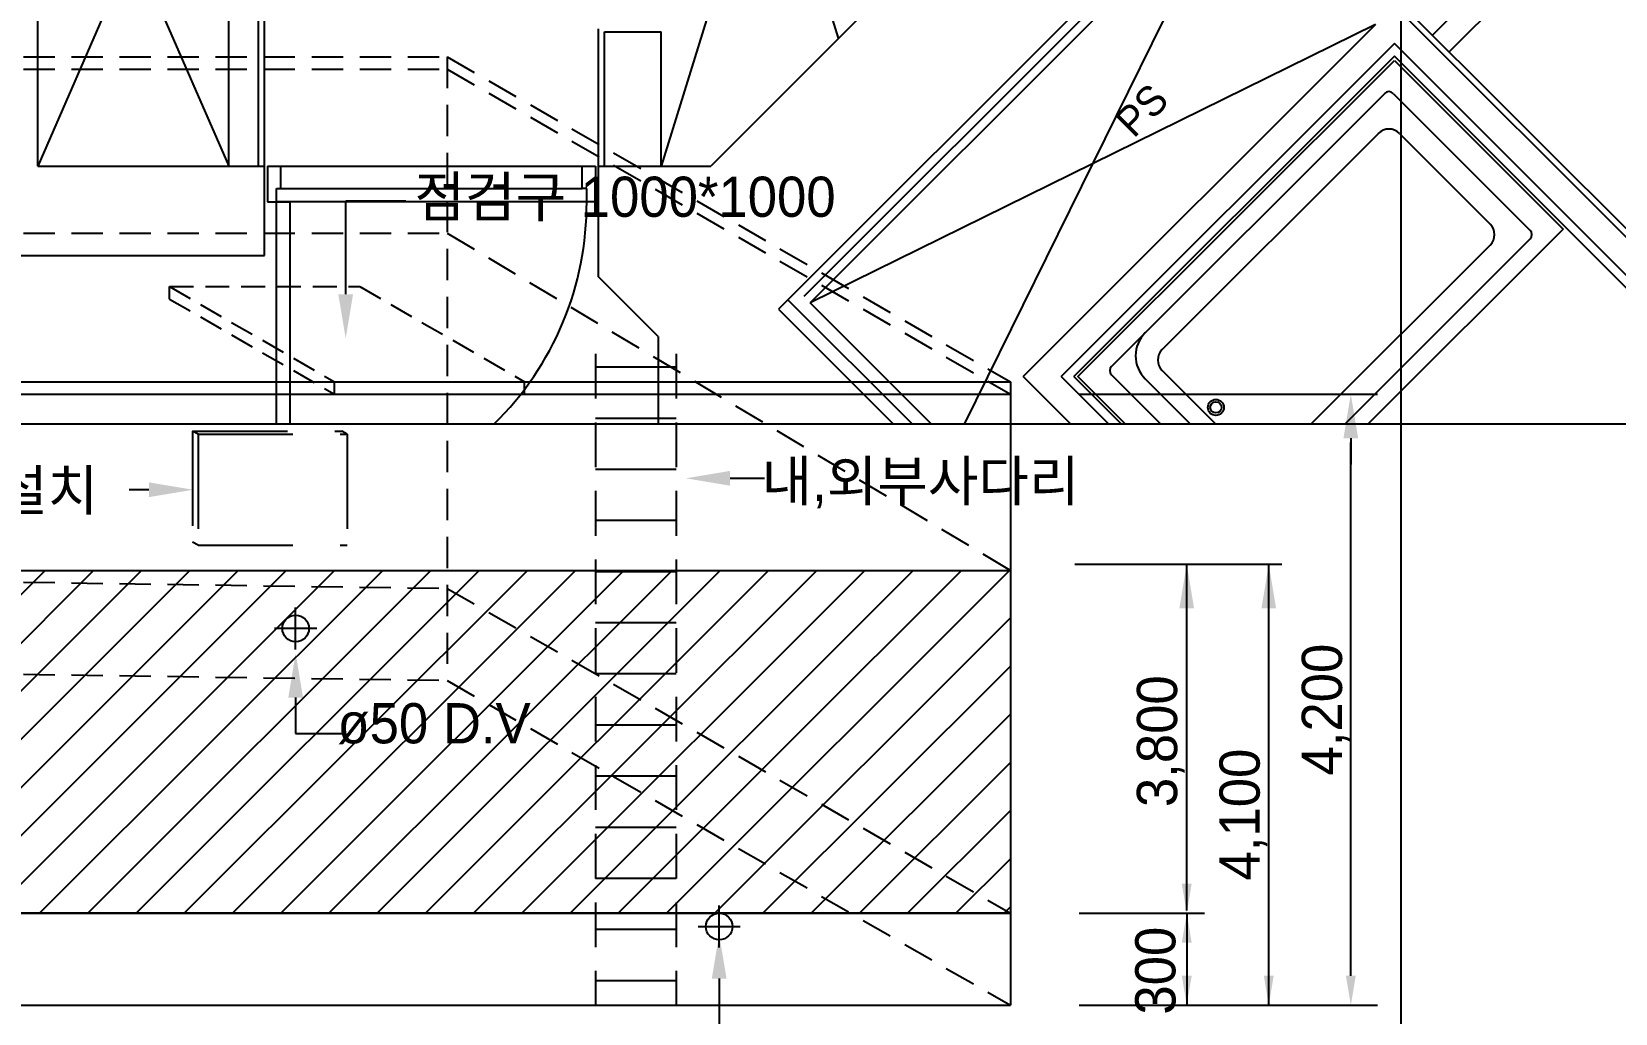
# Model space of a CAD drawing. Header units: millimetres. Extents: x 968909 to 1007504, y 395965 to 423289.
# Drawn here: x 993026 to 998335, y 401967 to 405260 of the extents above; entities that cross this region are included whole.
import ezdxf
from ezdxf.enums import TextEntityAlignment as Align

# ---------------------------------------------------------------- set-up
doc = ezdxf.new("R2010")
doc.units = ezdxf.units.MM
doc.header["$LTSCALE"] = 100
for name, pattern in [('DH-HID2', [1.2, 0.8, -0.4]), ('HID', [2.3, 1.5, -0.8]), ('HIDDEN2', [4.7625, 3.175, -1.5875])]:
    doc.linetypes.add(name, pattern=pattern)
for name, color, linetype in [('1', 1, 'Continuous'), ('l4', 4, 'Continuous'), ('TEX', 3, 'Continuous')]:
    doc.layers.add(name, color=color, linetype=linetype)
doc.styles.add('돋움', font='Dotum.ttf')
doc.styles.add('돋음', font='Dotum.ttf')

msp = doc.modelspace()

# ---------------------------------------------------------------- hatches: boundary and pattern name
at = {"linetype": 'HID'}
h = msp.add_hatch(dxfattribs=at)
h.set_pattern_fill('ANSI31', color=4, scale=54, angle=135, style=0)
h.set_pattern_definition([(180, (833646.09, -201083.93), (-4e-14, -171.45), [])])
h.paths.add_polyline_path([(994916.1, 404178.8), (995186.1, 404178.8), (995186.1, 401993.6), (994916.1, 401993.6)])
at = {"layer": '1'}
h = msp.add_hatch(dxfattribs=at)
h.set_pattern_fill('ANSI31', color=256, scale=36, style=0)
h.set_pattern_definition([(45, (-1576.12, 81893.24), (-80.822305, 80.822305), [])])
h.paths.add_polyline_path([(992091.7, 403867.3), (992810.7, 403452.2), (996306.6, 403452.2), (996306.6, 402302.2), (992810.7, 402302.2), (992091.7, 402717.3)])

# ---------------------------------------------------------------- linework, layer by layer
at = {"linetype": 'HID', "ltscale": 0.7}
for p, q in [((991549.4, 405175.4, 54985.4), (994418.7, 405175.4, 54985.4)), ((994418.7, 405175.4, 54985.4), (994418.7, 403083.5, 54985.4)), ((994418.7, 405175.4, 54985.4), (996306.6, 404085.4, 54985.4)), ((991549.4, 405133.8, 54985.4), (994418.7, 405133.8, 54985.4)), ((994418.7, 405133.8, 54985.4), (996306.6, 404043.8, 54985.4)), ((991549.4, 404583.7, 54985.4), (994418.7, 404583.7, 54985.4)), ((994418.7, 404583.7, 54985.4), (996306.6, 403452.2, 54985.4)), ((991549.4, 403433.8, 54985.4), (994418.7, 403392.2, 54985.4)), ((994418.7, 403392.2, 54985.4), (996306.6, 402302.2, 54985.4)), ((991549.4, 403125.1, 54985.4), (994418.7, 403083.5, 54985.4)), ((994418.7, 403083.5, 54985.4), (996306.6, 401993.6, 54985.4))]:
    msp.add_line(p, q, dxfattribs=at)
at = {"color": 7}
for p, q in [((994078.4, 404378.8, 54985.4), (994078.4, 404691.9, 54985.4)), ((994078.4, 404691.9, 54985.4), (994280.4, 404691.9, 54985.4)), ((992810.7, 404085.4, 54985.4), (996306.6, 404085.4, 54985.4)), ((996306.6, 404085.4, 54985.4), (996306.6, 401993.6, 54985.4)), ((992810.7, 404043.8, 54985.4), (996306.6, 404043.8, 54985.4)), ((996537.6, 404043.8, 54985.4), (997536.9, 404043.8, 54985.4)), ((997447.9, 403895.5, 54985.4), (997447.9, 403807.3, 54985.4)), ((997447.9, 402092.4, 54985.4), (997447.9, 403881.4, 54985.4)), ((995366.9, 403761.3, 54985.4), (995482.7, 403761.3, 54985.4)), ((993418.9, 403722.9, 54985.4), (993352.6, 403722.9, 54985.4)), ((996897.9, 402311.8, 54985.4), (996897.9, 403473, 54985.4)), ((997172.9, 401993.6, 54985.4), (997172.9, 403473, 54985.4)), ((993910.7, 403025.7, 54985.4), (993910.7, 402905.8, 54985.4)), ((993910.7, 402905.8, 54985.4), (994065.7, 402905.8, 54985.4)), ((996537.6, 402302.2, 54985.4), (996957.2, 402302.2, 54985.4)), ((992810.7, 401993.6, 54985.4), (996306.6, 401993.6, 54985.4)), ((996537.6, 401993.6, 54985.4), (997536.9, 401993.6, 54985.4))]:
    msp.add_line(p, q, dxfattribs=at)
at = {"color": 7, "linetype": 'DH-HID2'}
for p, q in [((993488.2, 404362.7, 54985.4), (993488.2, 404404.3, 54985.4)), ((993488.2, 404404.3, 54985.4), (994125.9, 404404.3, 54985.4)), ((993488.2, 404404.3, 54985.4), (994040.5, 404085.4, 54985.4)), ((994125.9, 404404.3, 54985.4), (994678.2, 404085.4, 54985.4)), ((993488.2, 404362.7, 54985.4), (994040.5, 404043.8, 54985.4)), ((994040.5, 404043.8, 54985.4), (994040.5, 404085.4, 54985.4)), ((994040.5, 404085.4, 54985.4), (994678.2, 404085.4, 54985.4)), ((994678.2, 404043.8, 54985.4), (994678.2, 404085.4, 54985.4))]:
    msp.add_line(p, q, dxfattribs=at)
at = {"color": 4, "linetype": 'HID'}
for p, q in [((994916.1, 404178.8, 54985.4), (994916.1, 401993.6, 54985.4)), ((995186.1, 404178.8, 54985.4), (995186.1, 401993.6, 54985.4))]:
    msp.add_line(p, q, dxfattribs=at)
at = {"color": 4, "linetype": 'HIDDEN2'}
for p, q in [((993565.4, 403919.2, 54985.4), (994065, 403919.2, 54985.4)), ((993565.4, 403919.2, 54985.4), (993565.4, 403547.4, 54985.4)), ((993583.4, 403908.8, 54985.4), (993565.4, 403919.2, 54985.4)), ((993583.4, 403908.8, 54985.4), (994082.9, 403908.8, 54985.4)), ((993583.4, 403908.8, 54985.4), (993583.4, 403537, 54985.4)), ((994082.9, 403908.8, 54985.4), (994065, 403919.2, 54985.4)), ((994082.9, 403908.8, 54985.4), (994082.9, 403537, 54985.4)), ((993583.4, 403537, 54985.4), (993565.4, 403547.4, 54985.4)), ((993583.4, 403537, 54985.4), (994082.9, 403537, 54985.4))]:
    msp.add_line(p, q, dxfattribs=at)
at = {"linetype": 'Continuous'}
for p, q in [((992810.7, 403452.2, 54985.4), (996306.6, 403452.2, 54985.4)), ((992810.7, 402302.2, 54985.4), (996306.6, 402302.2, 54985.4))]:
    msp.add_line(p, q, dxfattribs=at)
for p, q in [((996522.6, 403473, 54985.4), (997217.2, 403473, 54985.4)), ((996897.9, 402302.2, 54985.4), (996897.9, 401993.6, 54985.4)), ((995330.5, 402083.4, 54985.4), (995330.5, 401825.1, 54985.4))]:
    msp.add_line(p, q)
at = {"color": 4, "linetype": 'Continuous'}
for p, q in [((993910.7, 403187, 54985.4), (993910.7, 403328.1, 54985.4)), ((993981.2, 403257.6, 54985.4), (993840.1, 403257.6, 54985.4)), ((995330.5, 402187, 54985.4), (995330.5, 402328.2, 54985.4)), ((995259.9, 402257.6, 54985.4), (995401.1, 402257.6, 54985.4))]:
    msp.add_line(p, q, dxfattribs=at)
at = {"elevation": 54985.4}
msp.add_lwpolyline([(982029.1, 405545.1), (997615.4, 405545.1), (997615.4, 395965.3), (982029.1, 395965.3)], close=True, dxfattribs=at)
msp.add_lwpolyline([(992091.7, 403867.3), (992810.7, 403452.2), (996306.6, 403452.2), (996306.6, 402302.2), (992810.7, 402302.2), (992091.7, 402717.3), (992091.7, 403867.3)], dxfattribs=at)
at = {"color": 4, "linetype": 'Continuous'}
for centre in [(993910.7, 403257.6, 54985.4), (995330.5, 402257.6, 54985.4)]:
    msp.add_circle(centre, 44.6, dxfattribs=at)
at = {"color": 7, "linetype": 'DH-HID2'}
msp.add_solid([(994103.1, 404378.8, 54985.4), (994053.7, 404378.8, 54985.4), (994078.4, 404230.5, 54985.4)], dxfattribs=at)
at = {"color": 7}
for points in [[(997423.2, 403895.5, 54985.4), (997472.6, 403895.5, 54985.4), (997447.9, 404043.8, 54985.4)], [(993418.9, 403747.6, 54985.4), (993418.9, 403698.2, 54985.4), (993567.2, 403722.9, 54985.4)], [(995366.9, 403736.6, 54985.4), (995366.9, 403786.1, 54985.4), (995218.6, 403761.3, 54985.4)], [(993886, 403025.7, 54985.4), (993935.4, 403025.7, 54985.4), (993910.7, 403174, 54985.4)], [(996881.4, 402401.1, 54985.4), (996914.4, 402401.1, 54985.4), (996897.9, 402302.2, 54985.4)], [(996881.4, 402203.4, 54985.4), (996914.4, 402203.4, 54985.4), (996897.9, 402302.2, 54985.4)], [(996881.4, 402092.4, 54985.4), (996914.4, 402092.4, 54985.4), (996897.9, 401993.6, 54985.4)], [(997156.4, 402092.4, 54985.4), (997189.4, 402092.4, 54985.4), (997172.9, 401993.6, 54985.4)], [(997431.4, 402092.4, 54985.4), (997464.4, 402092.4, 54985.4), (997447.9, 401993.6, 54985.4)]]:
    msp.add_solid(points, dxfattribs=at)
for points in [[(996873.2, 403324.7, 54985.4), (996922.6, 403324.7, 54985.4), (996897.9, 403473, 54985.4)], [(997148.2, 403324.7, 54985.4), (997197.6, 403324.7, 54985.4), (997172.9, 403473, 54985.4)], [(995305.8, 402083.4, 54985.4), (995355.2, 402083.4, 54985.4), (995330.5, 402231.7, 54985.4)]]:
    msp.add_solid(points)
at = {"layer": 'l4'}
for p, q in [((993046.3, 404808.7, 54985.4), (993046.3, 407388.7, 54985.4)), ((993786.3, 404808.7, 0), (993786.3, 407368.7, 0)), ((993806.3, 404808.7, 0), (993806.3, 407388.7, 0)), ((995730.7, 405237.3, 0), (995136.3, 407178.7, 0)), ((995755.5, 406817.7, 0), (995136.3, 404808.7, 0)), ((998781.9, 404187.3, 0), (996151.4, 406817.7, 0)), ((993046.3, 406278.7, 0), (993686.3, 404808.7, 0)), ((993686.3, 406278.7, 0), (993046.3, 404808.7, 0)), ((993686.3, 404808.7, 0), (993686.3, 406278.7, 0)), ((996533.3, 406039.9, 54985.4), (995302.1, 404808.7, 54985.4)), ((997028.3, 405827.8, 54985.4), (995529.2, 404328.7, 54985.4)), ((997091.9, 405849, 0), (995614, 404371.1, 0)), ((998774.8, 404166.1, 0), (997113.1, 405827.8, 0)), ((997049.5, 405764.1, 0), (995635.2, 404349.9, 0)), ((996152.4, 403942.8, 0), (997049.5, 405764.1, 0)), ((997721.2, 405247.9, 0), (998011.1, 405537.8, 0)), ((997777.8, 405191.4, 0), (998067.7, 405481.3, 0)), ((997530.3, 405283.3, 0), (995635.2, 404349.9, 0)), ((997530.3, 405283.3, 0), (996349.4, 404102.4, 0)), ((994926.3, 404808.7, 0), (994926.3, 405268.7, 0)), ((994946.3, 404808.7, 0), (994946.3, 405258.7, 0)), ((994946.3, 405258.7, 0), (995136.3, 405258.7, 0)), ((995136.3, 404808.7, 0), (995136.3, 405258.7, 0)), ((997593.9, 405219.6, 0), (996476.7, 404102.4, 0)), ((997593.9, 405177.2, 0), (996519.1, 404102.4, 0)), ((998711.2, 404102.4, 0), (997593.9, 405219.6, 0)), ((998697, 404074.1, 0), (997593.9, 405177.2, 0)), ((996533.3, 404102.4, 0), (997593.9, 405163.1, 0)), ((997593.9, 405163.1, 0), (998159.6, 404597.4, 0)), ((996645.7, 404136.8, 0), (997561.4, 405052.5, 0)), ((997589.7, 405052.5, 0), (998049.2, 404593, 0)), ((996815.4, 404193.4, 0), (997540.2, 404918.2, 0)), ((997610.9, 404918.2, 0), (997914.8, 404614.3, 0)), ((993046.3, 404808.7, 54985.4), (993806.3, 404808.7, 54985.4)), ((993806.3, 404508.7, 54985.4), (993806.3, 404808.7, 54985.4)), ((993816.3, 404808.7, 0), (993816.3, 404688.7, 0)), ((993816.3, 404808.7, 0), (993861.3, 404808.7, 0)), ((993861.3, 404808.7, 0), (994871.3, 404808.7, 0)), ((993861.3, 404733.7, 0), (993861.3, 404808.7, 0)), ((994871.3, 404733.7, 0), (994871.3, 404808.7, 0)), ((994871.3, 404808.7, 0), (994916.3, 404808.7, 0)), ((994916.3, 404808.7, 0), (994916.3, 404688.7, 0)), ((994926.3, 404808.7, 54985.4), (995302.1, 404808.7, 54985.4)), ((994926.3, 404436.6, 54985.4), (994926.3, 404808.7, 54985.4)), ((993846.3, 404733.7, 0), (993861.3, 404733.7, 0)), ((993846.3, 404688.7, 0), (993846.3, 404733.7, 0)), ((993861.3, 404733.7, 0), (994871.3, 404733.7, 0)), ((994886.3, 404733.7, 0), (994871.3, 404733.7, 0)), ((994886.3, 404688.7, 0), (994886.3, 404733.7, 0)), ((993816.3, 404688.7, 0), (993846.3, 404688.7, 0)), ((994886.3, 404688.7, 0), (993846.3, 404688.7, 0)), ((993846.3, 404688.7, 0), (993891.3, 404688.7, 0)), ((993846.3, 403942.8, 0), (993846.3, 404688.7, 0)), ((993891.3, 404688.7, 0), (993891.3, 403942.8, 0)), ((994916.3, 404688.7, 0), (994886.3, 404688.7, 0)), ((998159.6, 404597.4, 0), (997505.1, 403942.8, 0)), ((997914.8, 404543.5, 0), (997314.1, 403942.8, 0)), ((998049.2, 404564.8, 0), (997427.3, 403942.8, 0)), ((992466.3, 404508.7, 54985.4), (993806.3, 404508.7, 54985.4)), ((995126.3, 404236.6, 54985.4), (994926.3, 404436.6, 54985.4)), ((995529.2, 404328.7, 54985.4), (995915, 403942.8, 54985.4)), ((995978.7, 403942.8, 0), (995561, 404360.5, 0)), ((996042.3, 403942.8, 0), (995635.2, 404349.9, 0)), ((995126.3, 404236.6, 54985.4), (995126.3, 403942.8, 54985.4)), ((996995.2, 403942.8, 0), (996815.4, 404122.7, 0)), ((996509, 403942.8, 0), (996349.4, 404102.4, 0)), ((996636.3, 403942.8, 0), (996476.7, 404102.4, 0)), ((996678.7, 403942.8, 0), (996519.1, 404102.4, 0)), ((996692.8, 403942.8, 0), (996533.3, 404102.4, 0)), ((996811.4, 403942.8, 0), (996645.7, 404108.6, 0)), ((996910.4, 403942.8, 0), (996758.8, 404094.4, 0))]:
    msp.add_line(p, q, dxfattribs=at)
at = {"layer": 'l4', "elevation": 54985.4}
msp.add_lwpolyline([(972899.6, 420465.4), (1001940.9, 420465.4), (1001940.9, 403942.8), (972899.6, 403942.8)], close=True, dxfattribs=at)
at = {"layer": 'l4'}
for radius in [26.7, 18.7]:
    msp.add_circle((996995.6, 403999.1, 0), radius, dxfattribs=at)
for centre, radius, start, end in [((997575.5, 405038.4, 0), 20, 45, 135), ((997575.5, 404882.8, 0), 50, 45, 135), ((993852.1, 404682.2, 0), 1034.3, 314.3678, 0.3582), ((997879.5, 404578.9, 0), 50, 315, 45), ((998035, 404578.9, 0), 20, 315, 45), ((996836.6, 404172.2, 0), 110, 135, 225), ((996850.8, 404158.1, 0), 50, 135, 225), ((996659.8, 404122.7, 0), 20, 135, 225)]:
    msp.add_arc(centre, radius, start, end, dxfattribs=at)

# ---------------------------------------------------------------- texts
at = {"layer": 'l4', "style": '돋음'}
msp.add_text('PS', height=100, rotation=45, dxfattribs=at).set_placement((996746.8, 404996.2, 0), align=Align.MIDDLE_CENTER)
at = {"layer": 'TEX', "style": '돋움'}
for s, p in [('점검구 1000*1000', (994309.1, 404638.3, 54985.4)), ('수원제원표지판설치', (991724, 403654.1, 54985.4)), ('내,외부사다리', (995472.7, 403685.3, 54985.4)), ('ø50 D.V', (994050.8, 402872.1, 54985.4))]:
    msp.add_text(s, height=135, dxfattribs=at).set_placement(p)
for s, p in [('4,200', (997418.4, 402764.5, 54985.4)), ('3,800', (996865.7, 402658.5, 54985.4)), ('4,100', (997142.5, 402412.4, 54985.4)), ('300', (996860, 401962.4, 54985.4))]:
    msp.add_text(s, height=135, rotation=90, dxfattribs=at).set_placement(p)

doc.saveas('drawing.dxf')
